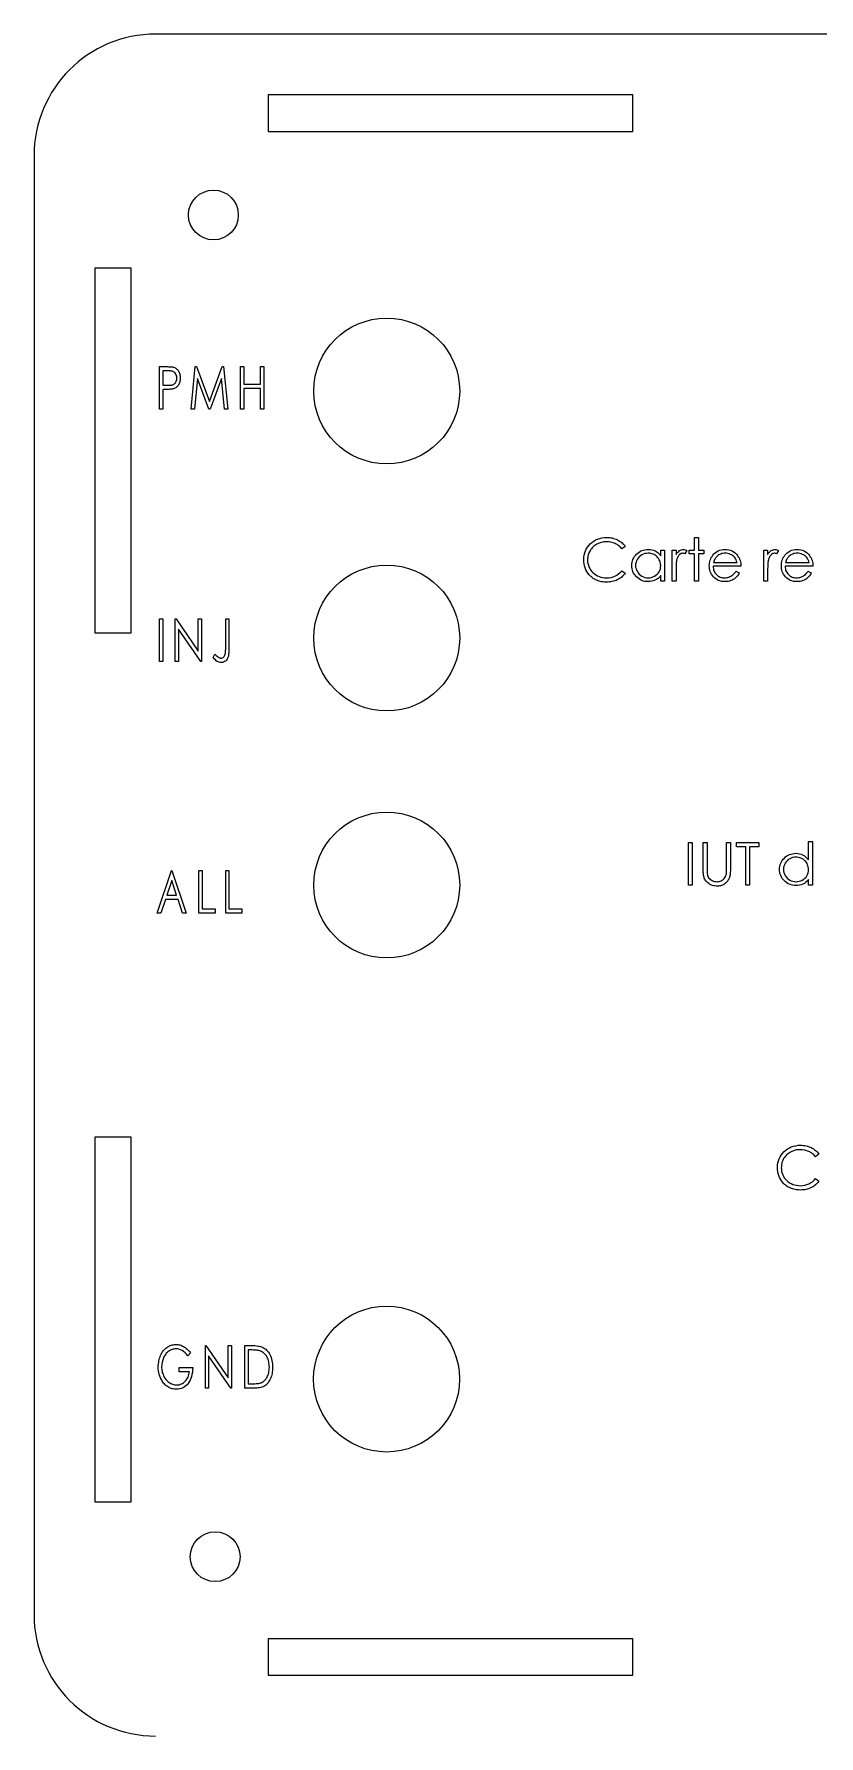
# Model space of a CAD drawing. Header units: millimetres. Extents: x 3 to 788, y -577 to 0.
# Drawn here: x 648 to 712.5, y -144.4 to -4.4 of the extents above; entities that cross this region are included whole.
import ezdxf

# ---------------------------------------------------------------- set-up
doc = ezdxf.new("R2010")
doc.units = ezdxf.units.MM
doc.layers.get('0').update_dxf_attribs({"lineweight": 25})

msp = doc.modelspace()

# ---------------------------------------------------------------- linework, layer by layer
at = {"color": 7, "linetype": 'Continuous', "lineweight": 25}
for p, q in [((777.95, -4.36), (657.95, -4.36)), ((697.2, -9.36), (667.2, -9.36)), ((667.2, -9.36), (667.2, -12.36)), ((697.2, -12.36), (697.2, -9.36)), ((667.2, -12.36), (697.2, -12.36)), ((647.95, -14.36), (647.95, -134.36)), ((655.95, -23.61), (652.95, -23.61)), ((652.95, -23.61), (652.95, -53.61)), ((655.95, -53.61), (655.95, -23.61)), ((652.95, -53.61), (655.95, -53.61)), ((655.95, -95.11), (652.95, -95.11)), ((652.95, -95.11), (652.95, -125.11)), ((655.95, -125.11), (655.95, -95.11)), ((652.95, -125.11), (655.95, -125.11)), ((697.2, -136.36), (667.2, -136.36)), ((667.2, -136.36), (667.2, -139.36)), ((697.2, -139.36), (697.2, -136.36)), ((667.2, -139.36), (697.2, -139.36))]:
    msp.add_line(p, q, dxfattribs=at)
at = {"color": 7, "linetype": 'Continuous', "flags": 128}
for points in [[(658.26, -31.71), (658.8, -31.71), (658.8, -31.71), (658.92, -31.71), (659.02, -31.72), (659.11, -31.72), (659.2, -31.72), (659.27, -31.73), (659.33, -31.74), (659.39, -31.75), (659.43, -31.76), (659.43, -31.76), (659.49, -31.79), (659.55, -31.81), (659.6, -31.84), (659.65, -31.88), (659.69, -31.92), (659.74, -31.96), (659.78, -32.01), (659.82, -32.07), (659.85, -32.13), (659.88, -32.19), (659.91, -32.26), (659.93, -32.33), (659.94, -32.4), (659.96, -32.48), (659.96, -32.56), (659.96, -32.65), (659.96, -32.65), (659.96, -32.74), (659.96, -32.82), (659.94, -32.9), (659.93, -32.97), (659.91, -33.04), (659.88, -33.11), (659.85, -33.17), (659.82, -33.23), (659.78, -33.29), (659.74, -33.34), (659.7, -33.38), (659.65, -33.42), (659.6, -33.46), (659.54, -33.49), (659.48, -33.52), (659.42, -33.54), (659.42, -33.54), (659.37, -33.55), (659.31, -33.56), (659.24, -33.57), (659.15, -33.58), (659.06, -33.59), (658.96, -33.59), (658.85, -33.6), (658.72, -33.6), (658.72, -33.6), (658.53, -33.6), (658.53, -33.6), (658.53, -35.21), (658.53, -35.21), (658.26, -35.21), (658.26, -35.21), (658.26, -31.71)], [(658.53, -32.07), (658.53, -33.24), (658.53, -33.24), (659, -33.24), (659, -33.24), (659.07, -33.24), (659.13, -33.24), (659.19, -33.24), (659.24, -33.23), (659.29, -33.22), (659.34, -33.21), (659.38, -33.2), (659.41, -33.18), (659.48, -33.14), (659.53, -33.1), (659.58, -33.04), (659.62, -32.97), (659.65, -32.9), (659.68, -32.82), (659.69, -32.74), (659.7, -32.65), (659.7, -32.65), (659.69, -32.57), (659.68, -32.49), (659.65, -32.41), (659.62, -32.34), (659.58, -32.27), (659.53, -32.21), (659.48, -32.17), (659.42, -32.13), (659.39, -32.12), (659.35, -32.1), (659.31, -32.09), (659.26, -32.09), (659.21, -32.08), (659.15, -32.07), (659.09, -32.07), (659.02, -32.07), (659.02, -32.07), (658.53, -32.07)], [(660.87, -35.21), (661.21, -31.71), (661.21, -31.71), (661.31, -31.71), (661.31, -31.71), (662.37, -34.58), (662.37, -34.58), (663.43, -31.71), (663.43, -31.71), (663.54, -31.71), (663.54, -31.71), (663.88, -35.21), (663.88, -35.21), (663.61, -35.21), (663.61, -35.21), (663.36, -32.7), (663.36, -32.7), (662.44, -35.21), (662.44, -35.21), (662.32, -35.21), (662.32, -35.21), (661.39, -32.7), (661.39, -32.7), (661.14, -35.21), (661.14, -35.21), (660.87, -35.21)], [(664.92, -31.71), (665.19, -31.71), (665.19, -31.71), (665.19, -33.15), (665.19, -33.15), (666.58, -33.15), (666.58, -33.15), (666.58, -31.71), (666.58, -31.71), (666.85, -31.71), (666.85, -31.71), (666.85, -35.21), (666.85, -35.21), (666.58, -35.21), (666.58, -35.21), (666.58, -33.51), (666.58, -33.51), (665.19, -33.51), (665.19, -33.51), (665.19, -35.21), (665.19, -35.21), (664.92, -35.21), (664.92, -35.21), (664.92, -31.71)], [(696.56, -46.5), (696.29, -46.71), (696.29, -46.71), (696.23, -46.64), (696.17, -46.57), (696.1, -46.51), (696.03, -46.46), (695.96, -46.4), (695.89, -46.36), (695.81, -46.31), (695.73, -46.27), (695.56, -46.21), (695.39, -46.16), (695.21, -46.13), (695.02, -46.13), (695.02, -46.13), (694.91, -46.13), (694.81, -46.14), (694.71, -46.15), (694.61, -46.17), (694.51, -46.2), (694.41, -46.24), (694.32, -46.28), (694.23, -46.32), (694.14, -46.38), (694.06, -46.43), (693.98, -46.49), (693.91, -46.56), (693.84, -46.63), (693.78, -46.7), (693.72, -46.78), (693.67, -46.86), (693.62, -46.94), (693.58, -47.03), (693.54, -47.12), (693.52, -47.21), (693.49, -47.31), (693.48, -47.41), (693.47, -47.51), (693.47, -47.61), (693.47, -47.61), (693.47, -47.76), (693.49, -47.91), (693.53, -48.05), (693.58, -48.19), (693.64, -48.32), (693.72, -48.44), (693.81, -48.56), (693.91, -48.66), (694.03, -48.76), (694.15, -48.85), (694.28, -48.92), (694.42, -48.98), (694.56, -49.03), (694.71, -49.06), (694.87, -49.08), (695.04, -49.09), (695.04, -49.09), (695.22, -49.08), (695.4, -49.05), (695.56, -49), (695.72, -48.94), (695.88, -48.86), (696.02, -48.76), (696.16, -48.64), (696.29, -48.5), (696.29, -48.5), (696.56, -48.71), (696.56, -48.71), (696.5, -48.8), (696.42, -48.88), (696.35, -48.95), (696.27, -49.02), (696.19, -49.09), (696.1, -49.15), (696.01, -49.2), (695.91, -49.25), (695.81, -49.3), (695.71, -49.34), (695.61, -49.37), (695.5, -49.4), (695.39, -49.42), (695.27, -49.43), (695.16, -49.44), (695.04, -49.45), (695.04, -49.45), (694.93, -49.44), (694.82, -49.44), (694.71, -49.42), (694.61, -49.41), (694.51, -49.39), (694.41, -49.36), (694.31, -49.33), (694.22, -49.29), (694.13, -49.25), (694.05, -49.21), (693.96, -49.16), (693.88, -49.1), (693.81, -49.04), (693.73, -48.98), (693.66, -48.91), (693.6, -48.83), (693.6, -48.83), (693.49, -48.7), (693.4, -48.56), (693.33, -48.42), (693.26, -48.26), (693.21, -48.1), (693.18, -47.94), (693.16, -47.77), (693.15, -47.59), (693.15, -47.59), (693.16, -47.4), (693.19, -47.22), (693.23, -47.04), (693.29, -46.88), (693.36, -46.72), (693.45, -46.57), (693.56, -46.43), (693.69, -46.29), (693.83, -46.17), (693.97, -46.06), (694.13, -45.97), (694.29, -45.9), (694.47, -45.84), (694.65, -45.8), (694.84, -45.77), (695.04, -45.77), (695.04, -45.77), (695.16, -45.77), (695.27, -45.78), (695.39, -45.79), (695.5, -45.81), (695.61, -45.84), (695.71, -45.87), (695.82, -45.91), (695.92, -45.96), (696.01, -46.01), (696.1, -46.06), (696.19, -46.13), (696.27, -46.19), (696.35, -46.26), (696.43, -46.33), (696.5, -46.41), (696.56, -46.5)], [(702.26, -45.77), (702.58, -45.77), (702.58, -45.77), (702.58, -46.8), (702.58, -46.8), (703.02, -46.8), (703.02, -46.8), (703.02, -47.11), (703.02, -47.11), (702.58, -47.11), (702.58, -47.11), (702.58, -49.36), (702.58, -49.36), (702.26, -49.36), (702.26, -49.36), (702.26, -47.11), (702.26, -47.11), (701.81, -47.11), (701.81, -47.11), (701.81, -46.8), (701.81, -46.8), (702.26, -46.8), (702.26, -46.8), (702.26, -45.77)], [(699.79, -46.8), (699.79, -49.36), (699.79, -49.36), (699.48, -49.36), (699.48, -49.36), (699.48, -48.91), (699.48, -48.91), (699.37, -49.03), (699.26, -49.13), (699.13, -49.22), (699.01, -49.28), (698.87, -49.33), (698.73, -49.37), (698.59, -49.39), (698.43, -49.4), (698.43, -49.4), (698.3, -49.39), (698.17, -49.38), (698.04, -49.35), (697.92, -49.3), (697.81, -49.25), (697.7, -49.18), (697.59, -49.1), (697.49, -49.01), (697.4, -48.91), (697.32, -48.81), (697.25, -48.7), (697.2, -48.58), (697.16, -48.46), (697.13, -48.34), (697.11, -48.21), (697.1, -48.07), (697.1, -48.07), (697.11, -47.94), (697.13, -47.81), (697.16, -47.68), (697.2, -47.57), (697.26, -47.45), (697.32, -47.34), (697.4, -47.24), (697.49, -47.14), (697.6, -47.05), (697.7, -46.97), (697.81, -46.9), (697.93, -46.85), (698.05, -46.81), (698.18, -46.78), (698.31, -46.76), (698.44, -46.75), (698.44, -46.75), (698.6, -46.76), (698.75, -46.78), (698.89, -46.82), (699.02, -46.88), (699.15, -46.95), (699.27, -47.04), (699.38, -47.15), (699.48, -47.27), (699.48, -47.27), (699.48, -46.8), (699.48, -46.8), (699.79, -46.8)], [(698.45, -47.07), (698.31, -47.08), (698.18, -47.1), (698.05, -47.14), (697.93, -47.2), (697.82, -47.27), (697.72, -47.36), (697.63, -47.46), (697.55, -47.57), (697.49, -47.69), (697.45, -47.81), (697.42, -47.94), (697.41, -48.07), (697.41, -48.07), (697.42, -48.2), (697.45, -48.33), (697.49, -48.46), (697.56, -48.58), (697.63, -48.69), (697.72, -48.79), (697.82, -48.88), (697.94, -48.95), (698.06, -49.01), (698.18, -49.05), (698.31, -49.08), (698.45, -49.09), (698.45, -49.09), (698.58, -49.08), (698.71, -49.05), (698.84, -49.01), (698.97, -48.95), (699.08, -48.88), (699.19, -48.8), (699.27, -48.7), (699.35, -48.59), (699.4, -48.48), (699.45, -48.35), (699.47, -48.22), (699.48, -48.08), (699.48, -48.08), (699.47, -47.98), (699.46, -47.88), (699.44, -47.78), (699.4, -47.69), (699.36, -47.6), (699.31, -47.51), (699.25, -47.43), (699.18, -47.36), (699.1, -47.29), (699.02, -47.23), (698.94, -47.18), (698.85, -47.14), (698.76, -47.11), (698.66, -47.09), (698.55, -47.07), (698.45, -47.07)], [(700.42, -46.8), (700.74, -46.8), (700.74, -46.8), (700.74, -47.17), (700.74, -47.17), (700.81, -47.07), (700.88, -46.98), (700.96, -46.91), (701.03, -46.85), (701.11, -46.81), (701.19, -46.78), (701.28, -46.76), (701.36, -46.75), (701.36, -46.75), (701.42, -46.76), (701.49, -46.78), (701.56, -46.8), (701.63, -46.84), (701.63, -46.84), (701.46, -47.11), (701.46, -47.11), (701.41, -47.09), (701.37, -47.08), (701.33, -47.07), (701.3, -47.07), (701.3, -47.07), (701.22, -47.08), (701.15, -47.1), (701.08, -47.14), (701.01, -47.2), (700.97, -47.24), (700.94, -47.28), (700.91, -47.32), (700.88, -47.37), (700.86, -47.43), (700.83, -47.49), (700.81, -47.55), (700.79, -47.62), (700.79, -47.62), (700.78, -47.68), (700.77, -47.75), (700.76, -47.84), (700.75, -47.95), (700.74, -48.06), (700.74, -48.19), (700.74, -48.34), (700.74, -48.5), (700.74, -48.5), (700.74, -49.36), (700.74, -49.36), (700.42, -49.36), (700.42, -49.36), (700.42, -46.8)], [(705.66, -48.55), (705.94, -48.69), (705.94, -48.69), (705.87, -48.81), (705.8, -48.92), (705.72, -49.01), (705.64, -49.09), (705.55, -49.16), (705.45, -49.22), (705.35, -49.28), (705.25, -49.32), (705.14, -49.36), (705.02, -49.38), (704.89, -49.4), (704.76, -49.4), (704.76, -49.4), (704.61, -49.39), (704.47, -49.38), (704.34, -49.34), (704.22, -49.3), (704.11, -49.24), (704, -49.17), (703.9, -49.09), (703.81, -49), (703.73, -48.89), (703.66, -48.79), (703.61, -48.68), (703.56, -48.57), (703.52, -48.45), (703.49, -48.33), (703.48, -48.21), (703.47, -48.08), (703.47, -48.08), (703.48, -47.97), (703.49, -47.85), (703.51, -47.74), (703.55, -47.63), (703.59, -47.53), (703.64, -47.42), (703.7, -47.33), (703.77, -47.23), (703.77, -47.23), (703.86, -47.12), (703.97, -47.02), (704.08, -46.94), (704.2, -46.87), (704.33, -46.82), (704.47, -46.78), (704.61, -46.76), (704.77, -46.75), (704.77, -46.75), (704.92, -46.76), (705.07, -46.78), (705.21, -46.82), (705.35, -46.88), (705.47, -46.95), (705.59, -47.04), (705.7, -47.14), (705.8, -47.26), (705.8, -47.26), (705.86, -47.35), (705.92, -47.45), (705.96, -47.55), (706, -47.66), (706.03, -47.77), (706.06, -47.89), (706.07, -48.01), (706.08, -48.14), (706.08, -48.14), (703.79, -48.14), (703.79, -48.14), (703.79, -48.25), (703.81, -48.34), (703.83, -48.43), (703.86, -48.52), (703.9, -48.6), (703.94, -48.68), (704, -48.75), (704.06, -48.82), (704.13, -48.88), (704.2, -48.94), (704.28, -48.98), (704.36, -49.02), (704.44, -49.05), (704.53, -49.07), (704.62, -49.08), (704.72, -49.09), (704.72, -49.09), (704.81, -49.08), (704.91, -49.07), (705, -49.05), (705.09, -49.03), (705.17, -48.99), (705.25, -48.96), (705.32, -48.91), (705.39, -48.87), (705.45, -48.81), (705.52, -48.74), (705.59, -48.65), (705.66, -48.55)], [(705.76, -47.83), (705.72, -47.71), (705.68, -47.6), (705.63, -47.5), (705.57, -47.41), (705.5, -47.34), (705.42, -47.27), (705.33, -47.21), (705.23, -47.16), (705.12, -47.12), (705.01, -47.09), (704.9, -47.07), (704.78, -47.07), (704.78, -47.07), (704.69, -47.07), (704.6, -47.08), (704.51, -47.1), (704.43, -47.13), (704.35, -47.16), (704.27, -47.2), (704.19, -47.25), (704.12, -47.31), (704.12, -47.31), (704.07, -47.35), (704.03, -47.41), (703.99, -47.46), (703.95, -47.52), (703.91, -47.59), (703.88, -47.67), (703.85, -47.75), (703.82, -47.83), (703.82, -47.83), (705.76, -47.83)], [(707.96, -46.8), (708.27, -46.8), (708.27, -46.8), (708.27, -47.17), (708.27, -47.17), (708.35, -47.07), (708.42, -46.98), (708.49, -46.91), (708.57, -46.85), (708.65, -46.81), (708.73, -46.78), (708.81, -46.76), (708.9, -46.75), (708.9, -46.75), (708.96, -46.76), (709.03, -46.78), (709.1, -46.8), (709.17, -46.84), (709.17, -46.84), (709, -47.11), (709, -47.11), (708.95, -47.09), (708.91, -47.08), (708.87, -47.07), (708.84, -47.07), (708.84, -47.07), (708.76, -47.08), (708.69, -47.1), (708.62, -47.14), (708.55, -47.2), (708.51, -47.24), (708.48, -47.28), (708.45, -47.32), (708.42, -47.37), (708.4, -47.43), (708.37, -47.49), (708.35, -47.55), (708.33, -47.62), (708.33, -47.62), (708.32, -47.68), (708.31, -47.75), (708.3, -47.84), (708.29, -47.95), (708.28, -48.06), (708.28, -48.19), (708.27, -48.34), (708.27, -48.5), (708.27, -48.5), (708.27, -49.36), (708.27, -49.36), (707.96, -49.36), (707.96, -49.36), (707.96, -46.8)], [(711.58, -48.55), (711.86, -48.69), (711.86, -48.69), (711.79, -48.81), (711.72, -48.92), (711.64, -49.01), (711.56, -49.09), (711.47, -49.16), (711.38, -49.22), (711.28, -49.28), (711.17, -49.32), (711.06, -49.36), (710.94, -49.38), (710.81, -49.4), (710.68, -49.4), (710.68, -49.4), (710.53, -49.39), (710.4, -49.38), (710.27, -49.34), (710.14, -49.3), (710.03, -49.24), (709.92, -49.17), (709.83, -49.09), (709.74, -49), (709.66, -48.89), (709.59, -48.79), (709.53, -48.68), (709.48, -48.57), (709.44, -48.45), (709.42, -48.33), (709.4, -48.21), (709.4, -48.08), (709.4, -48.08), (709.4, -47.97), (709.41, -47.85), (709.44, -47.74), (709.47, -47.63), (709.51, -47.53), (709.56, -47.42), (709.62, -47.33), (709.69, -47.23), (709.69, -47.23), (709.79, -47.12), (709.89, -47.02), (710.01, -46.94), (710.13, -46.87), (710.26, -46.82), (710.39, -46.78), (710.54, -46.76), (710.69, -46.75), (710.69, -46.75), (710.85, -46.76), (711, -46.78), (711.14, -46.82), (711.27, -46.88), (711.39, -46.95), (711.51, -47.04), (711.62, -47.14), (711.72, -47.26), (711.72, -47.26), (711.78, -47.35), (711.84, -47.45), (711.89, -47.55), (711.93, -47.66), (711.96, -47.77), (711.98, -47.89), (711.99, -48.01), (712, -48.14), (712, -48.14), (709.71, -48.14), (709.71, -48.14), (709.72, -48.25), (709.73, -48.34), (709.75, -48.43), (709.78, -48.52), (709.82, -48.6), (709.87, -48.68), (709.92, -48.75), (709.98, -48.82), (710.05, -48.88), (710.13, -48.94), (710.2, -48.98), (710.28, -49.02), (710.37, -49.05), (710.46, -49.07), (710.55, -49.08), (710.64, -49.09), (710.64, -49.09), (710.74, -49.08), (710.83, -49.07), (710.92, -49.05), (711.01, -49.03), (711.1, -48.99), (711.18, -48.96), (711.25, -48.91), (711.31, -48.87), (711.38, -48.81), (711.44, -48.74), (711.51, -48.65), (711.58, -48.55)], [(711.68, -47.83), (711.65, -47.71), (711.6, -47.6), (711.55, -47.5), (711.49, -47.41), (711.42, -47.34), (711.34, -47.27), (711.25, -47.21), (711.15, -47.16), (711.04, -47.12), (710.93, -47.09), (710.82, -47.07), (710.71, -47.07), (710.71, -47.07), (710.61, -47.07), (710.52, -47.08), (710.43, -47.1), (710.35, -47.13), (710.27, -47.16), (710.19, -47.2), (710.12, -47.25), (710.05, -47.31), (710.05, -47.31), (710, -47.35), (709.95, -47.41), (709.91, -47.46), (709.87, -47.52), (709.83, -47.59), (709.8, -47.67), (709.77, -47.75), (709.74, -47.83), (709.74, -47.83), (711.68, -47.83)], [(658.26, -52.47), (658.53, -52.47), (658.53, -52.47), (658.53, -55.97), (658.53, -55.97), (658.26, -55.97), (658.26, -55.97), (658.26, -52.47)], [(659.57, -55.97), (659.57, -52.47), (659.57, -52.47), (659.63, -52.47), (659.63, -52.47), (661.45, -55.13), (661.45, -55.13), (661.45, -52.47), (661.45, -52.47), (661.72, -52.47), (661.72, -52.47), (661.72, -55.97), (661.72, -55.97), (661.66, -55.97), (661.66, -55.97), (659.84, -53.3), (659.84, -53.3), (659.84, -55.97), (659.84, -55.97), (659.57, -55.97)], [(663.71, -52.47), (663.98, -52.47), (663.98, -52.47), (663.98, -54.83), (663.98, -54.83), (663.98, -54.96), (663.97, -55.08), (663.97, -55.19), (663.96, -55.29), (663.95, -55.38), (663.94, -55.46), (663.93, -55.53), (663.91, -55.59), (663.87, -55.69), (663.83, -55.78), (663.77, -55.86), (663.7, -55.93), (663.62, -55.98), (663.53, -56.02), (663.44, -56.05), (663.34, -56.05), (663.34, -56.05), (663.26, -56.05), (663.18, -56.03), (663.1, -56.01), (663.02, -55.97), (662.94, -55.91), (662.86, -55.84), (662.77, -55.75), (662.68, -55.65), (662.68, -55.65), (662.82, -55.38), (662.82, -55.38), (662.92, -55.47), (663.01, -55.54), (663.09, -55.6), (663.16, -55.65), (663.16, -55.65), (663.21, -55.67), (663.25, -55.68), (663.29, -55.69), (663.34, -55.7), (663.34, -55.7), (663.39, -55.69), (663.44, -55.67), (663.49, -55.65), (663.54, -55.61), (663.58, -55.56), (663.62, -55.5), (663.65, -55.44), (663.67, -55.37), (663.68, -55.33), (663.69, -55.28), (663.69, -55.22), (663.7, -55.15), (663.7, -55.07), (663.71, -54.99), (663.71, -54.9), (663.71, -54.79), (663.71, -54.79), (663.71, -52.47)], [(701.76, -70.86), (702.08, -70.86), (702.08, -70.86), (702.08, -74.36), (702.08, -74.36), (701.76, -74.36), (701.76, -74.36), (701.76, -70.86)], [(702.97, -70.86), (703.29, -70.86), (703.29, -70.86), (703.29, -72.95), (703.29, -72.95), (703.29, -73.04), (703.29, -73.12), (703.29, -73.19), (703.29, -73.26), (703.29, -73.31), (703.3, -73.35), (703.3, -73.39), (703.3, -73.42), (703.3, -73.42), (703.32, -73.52), (703.34, -73.61), (703.38, -73.69), (703.42, -73.76), (703.48, -73.83), (703.54, -73.89), (703.62, -73.94), (703.72, -73.99), (703.81, -74.03), (703.91, -74.06), (704.01, -74.08), (704.11, -74.09), (704.11, -74.09), (704.2, -74.08), (704.28, -74.07), (704.36, -74.05), (704.44, -74.01), (704.52, -73.97), (704.59, -73.93), (704.65, -73.87), (704.71, -73.81), (704.76, -73.74), (704.8, -73.67), (704.84, -73.59), (704.87, -73.5), (704.87, -73.5), (704.88, -73.46), (704.88, -73.41), (704.89, -73.36), (704.89, -73.29), (704.9, -73.22), (704.9, -73.14), (704.9, -73.05), (704.9, -72.95), (704.9, -72.95), (704.9, -70.86), (704.9, -70.86), (705.22, -70.86), (705.22, -70.86), (705.22, -72.97), (705.22, -72.97), (705.22, -73.08), (705.21, -73.19), (705.2, -73.3), (705.19, -73.39), (705.18, -73.49), (705.17, -73.57), (705.15, -73.65), (705.13, -73.73), (705.1, -73.8), (705.07, -73.87), (705.04, -73.93), (705, -74), (704.95, -74.06), (704.9, -74.12), (704.84, -74.18), (704.77, -74.23), (704.71, -74.28), (704.63, -74.33), (704.56, -74.36), (704.48, -74.39), (704.4, -74.42), (704.31, -74.43), (704.22, -74.44), (704.13, -74.45), (704.13, -74.45), (704.03, -74.44), (703.93, -74.43), (703.84, -74.42), (703.75, -74.4), (703.66, -74.37), (703.58, -74.33), (703.5, -74.29), (703.43, -74.24), (703.36, -74.19), (703.29, -74.13), (703.23, -74.07), (703.18, -74.01), (703.14, -73.94), (703.1, -73.87), (703.06, -73.79), (703.04, -73.71), (703.04, -73.71), (703.02, -73.65), (703.01, -73.58), (703, -73.51), (702.99, -73.42), (702.98, -73.32), (702.98, -73.22), (702.97, -73.1), (702.97, -72.97), (702.97, -72.97), (702.97, -70.86)], [(705.71, -71.21), (705.71, -70.86), (705.71, -70.86), (707.55, -70.86), (707.55, -70.86), (707.55, -71.21), (707.55, -71.21), (706.79, -71.21), (706.79, -71.21), (706.79, -74.36), (706.79, -74.36), (706.47, -74.36), (706.47, -74.36), (706.47, -71.21), (706.47, -71.21), (705.71, -71.21)], [(711.95, -70.77), (711.95, -74.36), (711.95, -74.36), (711.63, -74.36), (711.63, -74.36), (711.63, -73.91), (711.63, -73.91), (711.52, -74.03), (711.41, -74.13), (711.29, -74.22), (711.16, -74.28), (711.03, -74.33), (710.89, -74.37), (710.74, -74.39), (710.59, -74.4), (710.59, -74.4), (710.45, -74.39), (710.32, -74.38), (710.2, -74.35), (710.08, -74.3), (709.96, -74.25), (709.85, -74.18), (709.75, -74.1), (709.65, -74.01), (709.55, -73.91), (709.47, -73.81), (709.41, -73.7), (709.35, -73.58), (709.31, -73.46), (709.28, -73.34), (709.26, -73.21), (709.26, -73.07), (709.26, -73.07), (709.26, -72.94), (709.28, -72.81), (709.31, -72.68), (709.35, -72.57), (709.41, -72.45), (709.48, -72.34), (709.56, -72.24), (709.65, -72.14), (709.75, -72.05), (709.86, -71.97), (709.97, -71.9), (710.08, -71.85), (710.21, -71.81), (710.33, -71.78), (710.46, -71.76), (710.6, -71.75), (710.6, -71.75), (710.76, -71.76), (710.9, -71.79), (711.04, -71.83), (711.18, -71.89), (711.3, -71.96), (711.42, -72.06), (711.53, -72.17), (711.63, -72.29), (711.63, -72.29), (711.63, -70.77), (711.63, -70.77), (711.95, -70.77)], [(710.6, -72.07), (710.47, -72.08), (710.33, -72.1), (710.21, -72.14), (710.09, -72.2), (709.97, -72.27), (709.87, -72.36), (709.79, -72.46), (709.71, -72.57), (709.65, -72.69), (709.6, -72.81), (709.58, -72.94), (709.57, -73.07), (709.57, -73.07), (709.58, -73.2), (709.6, -73.33), (709.65, -73.46), (709.71, -73.58), (709.79, -73.69), (709.88, -73.79), (709.98, -73.88), (710.09, -73.95), (710.21, -74.01), (710.34, -74.05), (710.47, -74.08), (710.6, -74.09), (710.6, -74.09), (710.74, -74.08), (710.87, -74.05), (711, -74.01), (711.12, -73.95), (711.24, -73.88), (711.34, -73.8), (711.43, -73.7), (711.5, -73.59), (711.56, -73.48), (711.6, -73.35), (711.63, -73.22), (711.63, -73.08), (711.63, -73.08), (711.63, -72.98), (711.61, -72.88), (711.59, -72.78), (711.56, -72.69), (711.52, -72.6), (711.47, -72.51), (711.41, -72.43), (711.34, -72.36), (711.26, -72.29), (711.18, -72.23), (711.09, -72.18), (711, -72.14), (710.91, -72.11), (710.81, -72.09), (710.71, -72.07), (710.6, -72.07)], [(659.29, -73.17), (660.46, -76.67), (660.46, -76.67), (660.17, -76.67), (660.17, -76.67), (659.79, -75.54), (659.79, -75.54), (658.75, -75.54), (658.75, -75.54), (658.37, -76.67), (658.37, -76.67), (658.08, -76.67), (658.08, -76.67), (659.25, -73.17), (659.25, -73.17), (659.29, -73.17)], [(659.27, -73.98), (658.87, -75.18), (658.87, -75.18), (659.67, -75.18), (659.67, -75.18), (659.27, -73.98)], [(661.5, -73.17), (661.77, -73.17), (661.77, -73.17), (661.77, -76.31), (661.77, -76.31), (662.85, -76.31), (662.85, -76.31), (662.85, -76.67), (662.85, -76.67), (661.5, -76.67), (661.5, -76.67), (661.5, -73.17)], [(663.71, -73.17), (663.98, -73.17), (663.98, -73.17), (663.98, -76.31), (663.98, -76.31), (665.05, -76.31), (665.05, -76.31), (665.05, -76.67), (665.05, -76.67), (663.71, -76.67), (663.71, -76.67), (663.71, -73.17)], [(712.49, -96.5), (712.22, -96.71), (712.22, -96.71), (712.16, -96.64), (712.09, -96.57), (712.03, -96.51), (711.96, -96.46), (711.89, -96.4), (711.81, -96.36), (711.74, -96.31), (711.66, -96.27), (711.49, -96.21), (711.32, -96.16), (711.13, -96.13), (710.94, -96.13), (710.94, -96.13), (710.84, -96.13), (710.73, -96.14), (710.63, -96.15), (710.53, -96.17), (710.44, -96.2), (710.34, -96.24), (710.25, -96.28), (710.16, -96.32), (710.07, -96.38), (709.98, -96.43), (709.91, -96.49), (709.83, -96.56), (709.77, -96.63), (709.7, -96.7), (709.65, -96.78), (709.59, -96.86), (709.55, -96.94), (709.51, -97.03), (709.47, -97.12), (709.44, -97.21), (709.42, -97.31), (709.41, -97.41), (709.4, -97.51), (709.39, -97.61), (709.39, -97.61), (709.4, -97.76), (709.42, -97.91), (709.46, -98.05), (709.51, -98.19), (709.57, -98.32), (709.64, -98.44), (709.74, -98.56), (709.84, -98.66), (709.95, -98.76), (710.08, -98.85), (710.21, -98.92), (710.34, -98.98), (710.49, -99.03), (710.64, -99.06), (710.8, -99.08), (710.97, -99.09), (710.97, -99.09), (711.15, -99.08), (711.32, -99.05), (711.49, -99), (711.65, -98.94), (711.8, -98.86), (711.95, -98.76), (712.09, -98.64), (712.22, -98.5), (712.22, -98.5), (712.49, -98.71), (712.49, -98.71), (712.42, -98.8), (712.35, -98.88), (712.28, -98.95), (712.2, -99.02), (712.11, -99.09), (712.03, -99.15), (711.93, -99.2), (711.84, -99.25), (711.74, -99.3), (711.64, -99.34), (711.53, -99.37), (711.43, -99.4), (711.32, -99.42), (711.2, -99.43), (711.09, -99.44), (710.97, -99.45), (710.97, -99.45), (710.85, -99.44), (710.74, -99.44), (710.64, -99.42), (710.53, -99.41), (710.43, -99.39), (710.34, -99.36), (710.24, -99.33), (710.15, -99.29), (710.06, -99.25), (709.97, -99.21), (709.89, -99.16), (709.81, -99.1), (709.74, -99.04), (709.66, -98.98), (709.59, -98.91), (709.52, -98.83), (709.52, -98.83), (709.42, -98.7), (709.33, -98.56), (709.25, -98.42), (709.19, -98.26), (709.14, -98.1), (709.11, -97.94), (709.09, -97.77), (709.08, -97.59), (709.08, -97.59), (709.09, -97.4), (709.11, -97.22), (709.16, -97.04), (709.21, -96.88), (709.29, -96.72), (709.38, -96.57), (709.49, -96.43), (709.62, -96.29), (709.76, -96.17), (709.9, -96.06), (710.06, -95.97), (710.22, -95.9), (710.39, -95.84), (710.58, -95.8), (710.77, -95.77), (710.96, -95.77), (710.96, -95.77), (711.08, -95.77), (711.2, -95.78), (711.32, -95.79), (711.43, -95.81), (711.54, -95.84), (711.64, -95.87), (711.74, -95.91), (711.84, -95.96), (711.94, -96.01), (712.03, -96.06), (712.12, -96.13), (712.2, -96.19), (712.28, -96.26), (712.36, -96.33), (712.42, -96.41), (712.49, -96.5)], [(660.82, -112.84), (660.61, -113.1), (660.61, -113.1), (660.49, -112.96), (660.38, -112.84), (660.25, -112.74), (660.13, -112.66), (660, -112.6), (659.87, -112.55), (659.74, -112.52), (659.62, -112.51), (659.62, -112.51), (659.54, -112.52), (659.46, -112.53), (659.39, -112.54), (659.31, -112.56), (659.24, -112.59), (659.17, -112.63), (659.1, -112.67), (659.03, -112.71), (658.96, -112.76), (658.89, -112.82), (658.83, -112.88), (658.78, -112.95), (658.73, -113.02), (658.68, -113.09), (658.63, -113.17), (658.59, -113.26), (658.53, -113.43), (658.48, -113.61), (658.45, -113.79), (658.44, -113.98), (658.44, -113.98), (658.44, -114.08), (658.45, -114.17), (658.46, -114.27), (658.48, -114.36), (658.5, -114.45), (658.53, -114.54), (658.56, -114.63), (658.6, -114.72), (658.64, -114.81), (658.69, -114.89), (658.74, -114.96), (658.8, -115.03), (658.85, -115.1), (658.92, -115.16), (658.98, -115.22), (659.05, -115.27), (659.13, -115.32), (659.2, -115.36), (659.28, -115.4), (659.35, -115.42), (659.43, -115.45), (659.52, -115.46), (659.6, -115.47), (659.68, -115.47), (659.68, -115.47), (659.79, -115.47), (659.88, -115.46), (659.98, -115.43), (660.07, -115.4), (660.15, -115.36), (660.24, -115.31), (660.31, -115.25), (660.39, -115.18), (660.45, -115.1), (660.52, -115.01), (660.57, -114.92), (660.62, -114.83), (660.65, -114.73), (660.69, -114.63), (660.71, -114.51), (660.73, -114.4), (660.73, -114.4), (659.88, -114.4), (659.88, -114.4), (659.88, -114.04), (659.88, -114.04), (661, -114.04), (661, -114.04), (660.99, -114.24), (660.97, -114.43), (660.94, -114.61), (660.9, -114.78), (660.85, -114.94), (660.79, -115.08), (660.72, -115.22), (660.63, -115.35), (660.54, -115.46), (660.44, -115.56), (660.33, -115.64), (660.21, -115.71), (660.08, -115.77), (659.95, -115.8), (659.81, -115.83), (659.66, -115.83), (659.66, -115.83), (659.57, -115.83), (659.49, -115.82), (659.4, -115.81), (659.32, -115.79), (659.24, -115.77), (659.16, -115.74), (659.08, -115.71), (659.01, -115.67), (658.93, -115.62), (658.86, -115.57), (658.8, -115.52), (658.73, -115.46), (658.67, -115.4), (658.61, -115.33), (658.55, -115.25), (658.5, -115.17), (658.5, -115.17), (658.42, -115.04), (658.36, -114.91), (658.3, -114.77), (658.25, -114.62), (658.22, -114.47), (658.19, -114.32), (658.17, -114.16), (658.17, -113.99), (658.17, -113.99), (658.17, -113.87), (658.18, -113.75), (658.2, -113.63), (658.22, -113.51), (658.24, -113.4), (658.28, -113.29), (658.31, -113.17), (658.36, -113.07), (658.41, -112.96), (658.46, -112.86), (658.52, -112.77), (658.58, -112.68), (658.65, -112.6), (658.72, -112.53), (658.79, -112.46), (658.87, -112.4), (658.96, -112.34), (659.04, -112.29), (659.13, -112.25), (659.22, -112.21), (659.31, -112.19), (659.41, -112.17), (659.51, -112.16), (659.61, -112.15), (659.61, -112.15), (659.7, -112.16), (659.78, -112.16), (659.86, -112.18), (659.94, -112.19), (660.02, -112.22), (660.09, -112.25), (660.17, -112.28), (660.24, -112.32), (660.32, -112.36), (660.39, -112.41), (660.46, -112.47), (660.53, -112.53), (660.61, -112.6), (660.68, -112.67), (660.75, -112.75), (660.82, -112.84)], [(662.04, -115.74), (662.04, -112.24), (662.04, -112.24), (662.09, -112.24), (662.09, -112.24), (663.92, -114.91), (663.92, -114.91), (663.92, -112.24), (663.92, -112.24), (664.19, -112.24), (664.19, -112.24), (664.19, -115.74), (664.19, -115.74), (664.13, -115.74), (664.13, -115.74), (662.31, -113.08), (662.31, -113.08), (662.31, -115.74), (662.31, -115.74), (662.04, -115.74)], [(665.28, -115.74), (665.28, -112.24), (665.28, -112.24), (665.84, -112.24), (665.84, -112.24), (665.99, -112.25), (666.12, -112.25), (666.25, -112.26), (666.37, -112.28), (666.47, -112.29), (666.57, -112.31), (666.65, -112.34), (666.73, -112.37), (666.73, -112.37), (666.82, -112.42), (666.91, -112.48), (667, -112.54), (667.08, -112.61), (667.15, -112.7), (667.22, -112.78), (667.29, -112.88), (667.34, -112.99), (667.4, -113.1), (667.44, -113.22), (667.48, -113.34), (667.51, -113.47), (667.53, -113.6), (667.55, -113.74), (667.56, -113.89), (667.57, -114.04), (667.57, -114.04), (667.56, -114.17), (667.55, -114.29), (667.54, -114.41), (667.52, -114.53), (667.5, -114.65), (667.47, -114.76), (667.43, -114.86), (667.39, -114.96), (667.34, -115.06), (667.29, -115.15), (667.24, -115.23), (667.19, -115.31), (667.13, -115.38), (667.07, -115.45), (667, -115.5), (666.93, -115.55), (666.86, -115.6), (666.78, -115.64), (666.69, -115.67), (666.59, -115.7), (666.49, -115.72), (666.38, -115.73), (666.27, -115.74), (666.14, -115.74), (666.14, -115.74), (665.28, -115.74)], [(665.55, -115.38), (665.86, -115.38), (665.86, -115.38), (666, -115.38), (666.12, -115.38), (666.23, -115.37), (666.34, -115.36), (666.43, -115.35), (666.51, -115.34), (666.58, -115.32), (666.64, -115.3), (666.64, -115.3), (666.72, -115.26), (666.79, -115.22), (666.85, -115.17), (666.91, -115.12), (666.97, -115.06), (667.03, -114.99), (667.08, -114.92), (667.12, -114.84), (667.16, -114.76), (667.2, -114.67), (667.23, -114.57), (667.25, -114.48), (667.27, -114.37), (667.29, -114.27), (667.29, -114.15), (667.3, -114.04), (667.3, -114.04), (667.29, -113.91), (667.29, -113.8), (667.27, -113.68), (667.25, -113.58), (667.22, -113.47), (667.19, -113.37), (667.15, -113.28), (667.11, -113.19), (667.06, -113.1), (667, -113.02), (666.94, -112.95), (666.88, -112.89), (666.81, -112.83), (666.74, -112.78), (666.66, -112.74), (666.58, -112.7), (666.58, -112.7), (666.51, -112.68), (666.43, -112.66), (666.34, -112.64), (666.24, -112.63), (666.13, -112.62), (666.01, -112.61), (665.88, -112.6), (665.74, -112.6), (665.74, -112.6), (665.55, -112.6), (665.55, -112.6), (665.55, -115.38)]]:
    msp.add_lwpolyline(points, dxfattribs=at)
at = {"color": 7, "linetype": 'Continuous', "lineweight": 25}
for centre, radius in [((662.7, -19.24), 2.05), ((676.95, -33.72), 6), ((676.95, -54.04), 6), ((676.95, -74.36), 6), ((676.94, -115), 6), ((662.84, -129.61), 2.05)]:
    msp.add_circle(centre, radius, dxfattribs=at)
for centre, start, end in [((657.95, -14.36), 90, 180), ((657.95, -134.36), 180, 270)]:
    msp.add_arc(centre, 10, start, end, dxfattribs=at)

doc.saveas('drawing.dxf')
